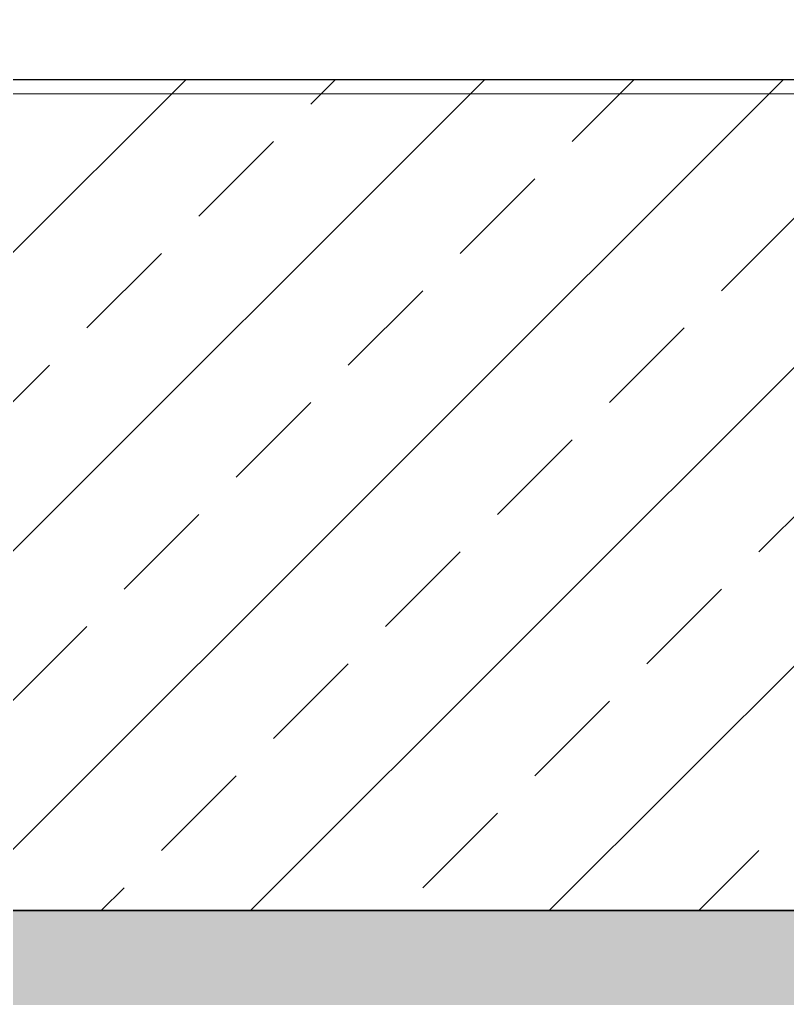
# Model space of a CAD drawing. Header units: centimetres. Extents: x 405564 to 502064, y 46284 to 60634.
# Drawn here: x 484651.6 to 484744, y 56722 to 56839.8 of the extents above; entities that cross this region are included whole.
import ezdxf

# ---------------------------------------------------------------- set-up
doc = ezdxf.new("R2010")
doc.units = ezdxf.units.CM
doc.layers.get('0').update_dxf_attribs({"color": 8, "lineweight": 9})
doc.layers.add('0-KRCN-MİMARİ-220526', color=8, linetype='Continuous', lineweight=9)
doc.layers.add('Visible (ISO)', color=8, linetype='Continuous', lineweight=18)
for name, color, linetype in [('AS_NOT_MIMARI', 8, 'Continuous'), ('AS_TA_BETONARME', 5, 'Continuous'), ('AS_TA_TARAMA', 8, 'Continuous')]:
    doc.layers.add(name, color=color, linetype=linetype)

# ---------------------------------------------------------------- blocks, each defined once
blk = doc.blocks.new('A$Cdfb98813')
h = blk.add_hatch()
h.set_pattern_fill('ANGLE', color=256, scale=0.3)
h.set_pattern_definition([(0, (182.2423, -979.0145), (0, 2.0955), [1.524, -0.5715]), (90, (182.2423, -979.0145), (-2.0955, 1e-16), [1.524, -0.5715])])
h.paths.add_polyline_path([(1918.02, 199), (1545.02, 199), (1545.02, 300), (1515.02, 300), (1515.02, 199), (238.98, 199), (238.98, -429.5), (238.98, -658.01), (1918.02, -658.01)])
h.paths.add_polyline_path([(268.98, -429.5), (268.98, 169), (1888.02, 169), (1888.02, -628.01), (268.98, -628.01), (268.98, -453.5)], flags=16)
h.paths.add_polyline_path([(1888.02, -429.5), (268.98, -429.5), (268.98, -459.5), (1888.02, -459.5)], flags=0)
h = blk.add_hatch()
h.set_pattern_fill('ANGLE', color=256)
h.set_pattern_definition([(0, (-483849.746, -58273.935), (0, 6.985), [5.08, -1.905]), (90, (-483849.746, -58273.935), (-6.985, 4e-16), [5.08, -1.905])])
h.paths.add_polyline_path([(425.14, -15.05), (800.14, -15.05), (800.14, -100), (900, -100), (900.14, -15.05), (1700, -15.05), (1700, -100), (1800, -100), (1800.14, -15.05), (2235.14, -15.05), (2235.14, -206), (425.14, -206.05)])
blk.add_lwpolyline([(425.14, -15.05), (800.14, -15.05), (800.14, -100), (900, -100), (900.14, -15.05), (1700, -15.05), (1700, -100), (1800, -100), (1800.14, -15.05), (2235.14, -15.05), (2235.14, -206), (425.14, -206.05), (425.14, -15.05)])
at = {"layer": 'Visible (ISO)'}
blk.add_line((1208.21, -1.73), (387, -1.73), dxfattribs=at)
blk = doc.blocks.new('A$C6A10306C')
at = {"layer": 'AS_TA_TARAMA'}
h = blk.add_hatch(dxfattribs=at)
h.set_pattern_fill('ANSI33', color=256, scale=4, angle=180)
h.set_pattern_definition([(225, (17560.68, -7819.299), (17.96051, -17.96051), []), (225, (17542.72, -7819.299), (17.96051, -17.96051), [12.7, -6.35])])
h.paths.add_polyline_path([(14085.68, -3801.45), (14185.68, -3801.45), (14185.68, -3901.45), (14085.68, -3901.45)])
at = {"layer": 'AS_TA_BETONARME'}
blk.add_lwpolyline([(14085.68, -3801.45), (14185.68, -3801.45), (14185.68, -3901.45), (14085.68, -3901.45)], close=True, dxfattribs=at)
at = {"layer": 'AS_NOT_MIMARI'}
blk.add_blockref('A$Cdfb98813', (13285.68, -3801.45), dxfattribs=at)

msp = doc.modelspace()

# ---------------------------------------------------------------- block references
at = {"layer": '0-KRCN-MİMARİ-220526'}
msp.add_blockref('A$C6A10306C', (470564.07, 60634.02), dxfattribs=at)

doc.saveas('drawing.dxf')
